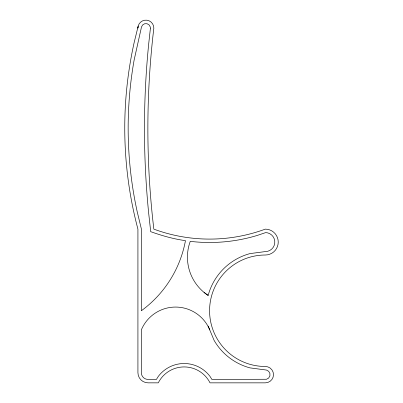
<?xml version="1.0" encoding="UTF-8"?>
<svg xmlns="http://www.w3.org/2000/svg" width="403" height="403" viewBox="0 0 403 403"><rect width="100%" height="100%" fill="white"/><g stroke="black" fill="none" stroke-linecap="round" stroke-linejoin="round"><path stroke-width="0.6" d="M138.194 26.049L134.123 42.678A394.3 394.3 0 0 0 137.922 229.136L137.922 372.669A10.181 10.181 0 0 0 148.103 382.85L158.278 382.85A28.986 28.986 0 0 1 210.028 382.85L265.305 382.85A8.191 8.191 0 0 0 273.496 374.659A8.191 8.191 0 0 0 265.305 366.473A55.73 55.73 0 0 1 209.575 310.743A55.73 55.73 0 0 1 265.305 255.013A12.936 12.936 0 0 0 278.241 242.077A12.936 12.936 0 0 0 265.305 229.136A161.019 161.019 0 0 1 153.845 229.136A848.97 848.97 0 0 1 153.845 28.109A7.959 7.959 0 0 0 138.194 26.049L137.922 28.109L137.922 27.157M204.039 292.392L208.16 295.429A59.16 59.16 0 0 1 249.991 253.598L267.763 251.26A9.511 9.511 0 0 0 267.763 232.889L265.642 232.612L257.3 235.412A164.419 164.419 0 0 1 190.251 241.352A45.741 45.741 0 0 0 208.16 295.429M208.16 326.052L214.074 340.323A59.16 59.16 0 0 0 249.991 367.884L266.539 370.065A4.76 4.76 0 0 1 266.539 379.258L211.913 379.45L209.918 376.271A32.396 32.396 0 0 0 158.389 376.271L156.399 379.45L147.216 379.384A6.77 6.77 0 0 1 141.388 373.556L141.322 329.931A37.046 37.046 0 0 1 209.772 329.931M150.42 28.15L148.636 44.466A852.37 852.37 0 0 0 148.636 212.779L150.702 231.67C161.981 235.7 173.567 239.034 185.461 240.641A111.777 111.777 0 0 1 141.322 310.763L141.322 228.733L137.216 211.776A390.9 390.9 0 0 1 134.128 60.052L141.503 26.941A4.534 4.534 0 0 1 150.264 26.941L150.42 28.15"/></g></svg>
